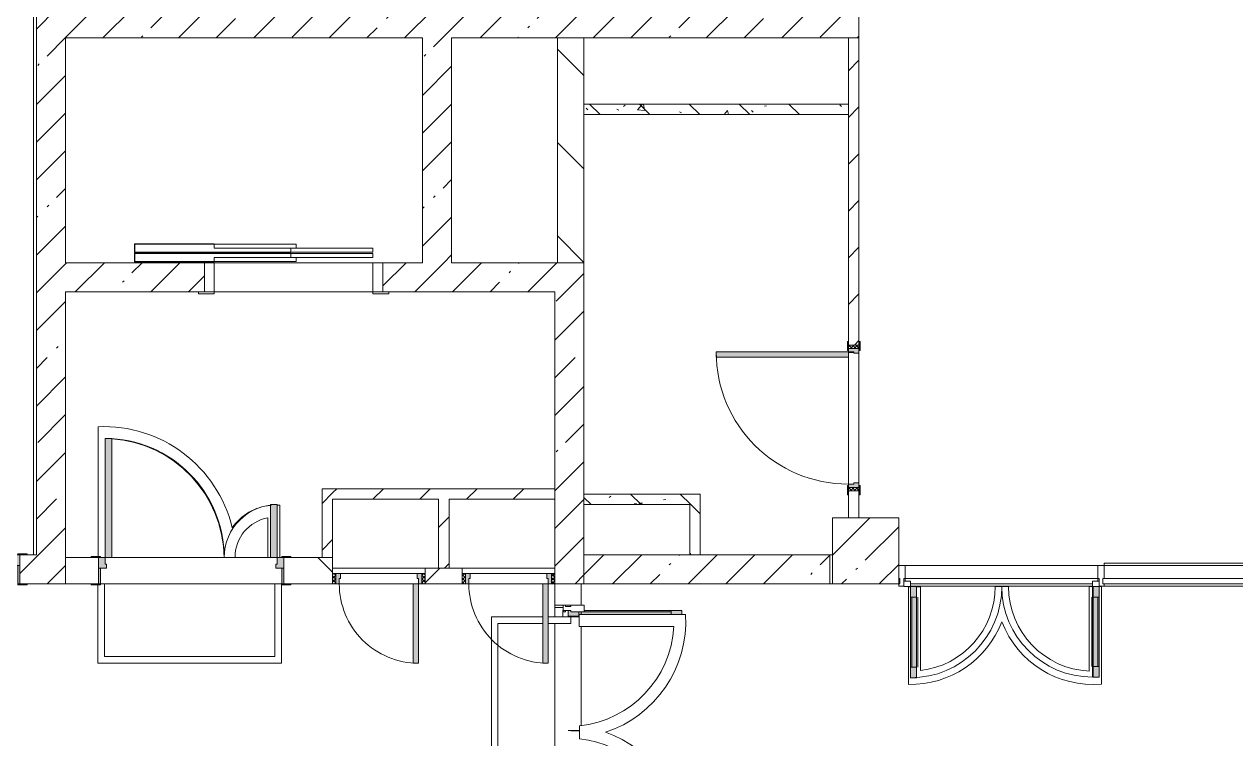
# Model space of a CAD drawing. Header units: millimetres. Extents: x 35147 to 231677, y -8553 to 29000.
# Drawn here: x 199155 to 208316, y 12229 to 17634 of the extents above; entities that cross this region are included whole.
import ezdxf

# ---------------------------------------------------------------- set-up
doc = ezdxf.new("R2010")
doc.units = ezdxf.units.MM
for name, color, linetype, lineweight, true_color in [('A-DETL-GENF-3', 7, 'Continuous', 5, 0xe2e2e2), ('A-DETL-GENF-4', 7, 'Continuous', 5, 0xaaaaaa), ('A-DOOR-2', 7, 'Continuous', 5, 0xaaaaaa), ('A-DOOR-3', 7, 'Continuous', 5, 0xe2e2e2), ('A-DOOR-FRAM-2', 7, 'Continuous', 5, 0xe2e2e2), ('A-DOOR-FRAM-3', 7, 'Continuous', 5, 0xaaaaaa), ('A-FLOR-1', 7, 'Continuous', 5, 0xaaaaaa), ('I-WALL-5', 7, 'Continuous', 5, 0x787878)]:
    doc.layers.add(name, color=color, linetype=linetype, lineweight=lineweight, true_color=true_color)
for name, color, linetype, lineweight in [('A-GLAZ-CURT-2', 7, 'Continuous', 5), ('A-GLAZ-CWMG-2', 7, 'Continuous', 5), ('A-WALL', 7, 'Continuous', 9), ('I-WALL-3', 7, 'Continuous', 5), ('S-COLS-1', 7, 'Continuous', 5)]:
    doc.layers.add(name, color=color, linetype=linetype, lineweight=lineweight)
pattern_1 = [(45, (104667.4, 0), (-285.1231, 285.1231), []), (45, (104952.5, 0), (-285.1231, 285.1231), [504.031, -100.806, 16.764, -84.042])]
pattern_2 = [(135, (104667.4, 0), (-353.5534, -353.5534), [])]
pattern_3 = [(45, (104667.4, 0), (-176.7767, 176.7767), [])]
pattern_4 = [(135, (104667.4, 0), (-377.1708, -377.1708), [533.4, -88.9, 17.78, -88.9]), (135, (104667.4, 376.94), (-377.1708, -377.1708), []), (50, (104667.4, 0), (637.6445, -55.7866), [66.675, -733.425]), (355, (104667.4, 0), (-123.3494, 668.6992), [53.34, -586.74]), (100.451, (104720.5, -4.65), (514.299, 612.908), [56.665, -623.315]), (46.184, (104667.4, 177.8), (948.7764, -147.1497), [100.012, -1100.137]), (96.636, (104746.45, 165.5), (830.909, 865.997), [84.998, -934.973]), (351.184, (104667.4, 177.8), (830.918, 865.988), [80.01, -880.11]), (21, (104756.3, 133.35), (530.6506, -357.9283), [66.675, -733.425]), (326, (104756.3, 133.35), (216.308, 644.6585), [53.34, -586.74]), (71.451, (104800.5, 103.5), (746.9596, 286.7243), [56.665, -623.315]), (37.5, (104667.39, 0), (10.81053, 295.9426), [16.764, -562.864, 16.764, -578.866, -588.962]), (37.5, (104667.39, 0), (10.81053, 295.9426), [-1175.258, 16.764, -572.198]), (7.5, (104667.4, 0), (233.8692, 350.6318), [16.764, -322.834, 16.764, -549.529, -224.472]), (7.5, (104667.4, 0), (233.8692, 350.6318), [-905.891, 16.764, -207.708]), (327.5, (104469.14, 0), (474.5678, -20.0513), [16.764, -205.486, 16.764, -676.656, -920.115]), (327.5, (104469.14, 0), (474.5678, -20.0513), [-915.67, 16.764, -903.351]), (317.5, (104380.24, 0), (518.4522, 88.9934), [16.764, -272.161, 16.764, -443.738, -653.415]), (317.5, (104380.24, 0), (518.4522, 88.9934), [-749.427, 16.764, -636.651])]

# ---------------------------------------------------------------- blocks, each defined once
blk = doc.blocks.new('110_Дверь_СКБ_1Ст_Внутренняя1 - Д-3б_п_ 1100x2100h_много всего 2-32816779-2_9_2_птичка')
at = {"layer": 'A-DOOR-2'}
h = blk.add_hatch(dxfattribs=at)
h.set_pattern_fill('FP_38', color=256, style=0, pattern_type=2)
h.set_pattern_definition([(135, (1751.41, 104.685), (-14.14214, -14.14214), []), (225, (1751.41, 104.685), (14.14214, -14.14214), [])])
h.paths.add_polyline_path([(537.5, -40), (562.5, -40), (562.5, 40), (537.5, 40)])
at = {"layer": 'A-DOOR-3'}
h = blk.add_hatch(color=256, dxfattribs=at)
h.paths.add_polyline_path([(-512.5, 40), (-512.5, -40), (-477.5, -40), (-477.5, 0), (-487.5, 0), (-487.5, 40)])
h.paths.add_polyline_path([(502.5, 0), (502.5, -40), (537.5, -40), (537.5, 40), (512.5, 40), (512.5, 0)])
at = {"layer": 'A-DOOR-FRAM-2'}
for points in [[(472.5, 40), (512.5, 40), (512.5, 1040), (472.5, 1040)], [(-567.5, 40), (-497.5, 40), (-497.5, 48), (-567.5, 48)], [(522.5, 40), (592.5, 40), (592.5, 48), (522.5, 48)], [(-567.5, -48), (-497.5, -48), (-497.5, -40), (-567.5, -40)], [(522.5, -48), (592.5, -48), (592.5, -40), (522.5, -40)]]:
    blk.add_hatch(color=256, dxfattribs=at).paths.add_polyline_path(points)
at = {"layer": 'A-DOOR-FRAM-3'}
h = blk.add_hatch(dxfattribs=at)
h.set_pattern_fill('FP_39', color=256, style=0, pattern_type=2)
h.set_pattern_definition([(45, (-371.384, 104.685), (-14.1421, 14.1421), []), (135, (-371.384, 104.685), (-14.1421, -14.1421), [])])
h.paths.add_polyline_path([(-537.5, -40), (-512.5, -40), (-512.5, 40), (-537.5, 40)])
at = {"layer": 'A-DOOR-2'}
for p, q in [((512.5, 1040), (472.5, 1040)), ((472.5, 1040), (472.5, 40)), ((512.5, 40), (512.5, 1040)), ((472.5, 40), (512.5, 40))]:
    blk.add_line(p, q, dxfattribs=at)
blk.add_arc((512.5, 40), 1000, 90, 180, dxfattribs=at)
at = {"layer": 'A-DOOR-FRAM-3'}
for p, q in [((-497.5, 48), (-567.5, 48)), ((-567.5, 48), (-567.5, 40)), ((-567.5, 40), (-497.5, 40)), ((-512.5, 40), (-537.5, 40)), ((-537.5, 40), (-537.5, -40)), ((-487.5, 40), (-512.5, 40)), ((-512.5, 40), (-512.5, -40)), ((-512.5, -40), (-512.5, 40)), ((-497.5, 40), (-512.5, 40)), ((-512.5, 40), (-512.5, 39)), ((-512.5, 39), (-497.5, 39)), ((-497.5, 40), (-497.5, 48)), ((-497.5, 39), (-497.5, 40)), ((-487.5, 0), (-487.5, 40)), ((-477.5, 0), (-487.5, 0)), ((-477.5, -40), (-477.5, 0)), ((512.5, 0), (502.5, 0)), ((502.5, 0), (502.5, -40)), ((512.5, 40), (512.5, 0)), ((537.5, 40), (512.5, 40)), ((592.5, 48), (522.5, 48)), ((522.5, 48), (522.5, 40)), ((537.5, 40), (522.5, 40)), ((522.5, 40), (522.5, 39)), ((522.5, 40), (592.5, 40)), ((522.5, 39), (537.5, 39)), ((537.5, -40), (537.5, 40)), ((562.5, 40), (537.5, 40)), ((537.5, 40), (537.5, -40)), ((537.5, 39), (537.5, 40)), ((562.5, -40), (562.5, 40)), ((592.5, 40), (592.5, 48)), ((-497.5, -40), (-567.5, -40)), ((-567.5, -40), (-567.5, -48)), ((-567.5, -48), (-497.5, -48)), ((-537.5, -40), (-512.5, -40)), ((-497.5, -39), (-512.5, -39)), ((-512.5, -39), (-512.5, -40)), ((-512.5, -40), (-477.5, -40)), ((-512.5, -40), (-497.5, -40)), ((-497.5, -40), (-497.5, -39)), ((-497.5, -48), (-497.5, -40)), ((502.5, -40), (537.5, -40)), ((537.5, -39), (522.5, -39)), ((522.5, -39), (522.5, -40)), ((522.5, -40), (537.5, -40)), ((592.5, -40), (522.5, -40)), ((522.5, -40), (522.5, -48)), ((522.5, -48), (592.5, -48)), ((537.5, -40), (537.5, -39)), ((537.5, -40), (562.5, -40)), ((592.5, -48), (592.5, -40))]:
    blk.add_line(p, q, dxfattribs=at)
blk = doc.blocks.new('110_Дверь_СКБ_2Ст - Д-1_л_Лестничная клетка EIS60 2-32142534-2_9_2_птичка')
at = {"layer": 'A-DOOR-3'}
for points in [[(662.5, 110), (662.5, 1010), (612.5, 1010), (612.5, 110)], [(-587.5, 510), (-637.5, 510), (-637.5, 110), (-587.5, 110), (-587.5, 433.2)], [(712.5, 30), (697.5, 30), (697.5, -110), (712.5, -110), (712.5, -30.6)]]:
    blk.add_hatch(color=256, dxfattribs=at).paths.add_polyline_path(points)
h = blk.add_hatch(color=256, dxfattribs=at)
h.paths.add_polyline_path([(712.5, 110), (662.5, 110), (662.5, 60), (652.5, 60), (652.5, 30), (712.5, 30)])
h.paths.add_polyline_path([(-627.5, 30), (-627.5, 60), (-637.5, 60), (-637.5, 110), (-687.5, 110), (-687.5, 30)])
at = {"layer": 'A-DOOR-FRAM-2'}
for points in [[(-672.5, 110), (-672.5, 118), (-742.5, 118), (-742.5, 110)], [(767.5, 110), (767.5, 118), (697.5, 118), (697.5, 110)], [(-672.5, 30), (-687.5, 30), (-687.5, -110), (-672.5, -110), (-672.5, -30.6)], [(-672.5, -110), (-742.5, -110), (-742.5, -118), (-672.5, -118)], [(767.5, -118), (767.5, -110), (697.5, -110), (697.5, -118)]]:
    blk.add_hatch(color=256, dxfattribs=at).paths.add_polyline_path(points)
at = {"layer": 'A-DOOR-2'}
for p, q in [((662.5, 1010), (612.5, 1010)), ((612.5, 1010), (612.5, 110)), ((662.5, 110), (662.5, 1010)), ((-637.5, 510), (-637.5, 110)), ((-587.5, 510), (-637.5, 510)), ((-587.5, 110), (-587.5, 510)), ((-637.5, 110), (-587.5, 110)), ((612.5, 110), (662.5, 110))]:
    blk.add_line(p, q, dxfattribs=at)
for centre, radius, start, end in [((662.5, 110), 900, 90, 180), ((-637.5, 110), 400, 360, 90)]:
    blk.add_arc(centre, radius, start, end, dxfattribs=at)
at = {"layer": 'A-DOOR-FRAM-3'}
for p, q in [((-672.5, 118), (-742.5, 118)), ((-742.5, 118), (-742.5, 110)), ((-742.5, 110), (-672.5, 110)), ((-637.5, 110), (-687.5, 110)), ((-687.5, 110), (-687.5, 30)), ((-672.5, 110), (-672.5, 118)), ((-637.5, 60), (-637.5, 110)), ((662.5, 110), (662.5, 60)), ((712.5, 110), (662.5, 110)), ((767.5, 118), (697.5, 118)), ((697.5, 118), (697.5, 110)), ((697.5, 110), (767.5, 110)), ((712.5, 30), (712.5, 110)), ((767.5, 110), (767.5, 118)), ((-687.5, 30), (-627.5, 30)), ((-672.5, 30), (-687.5, 30)), ((-687.5, 30), (-687.5, -110)), ((-672.5, -110), (-672.5, 30)), ((-627.5, 60), (-637.5, 60)), ((-627.5, 30), (-627.5, 60)), ((662.5, 60), (652.5, 60)), ((652.5, 60), (652.5, 30)), ((652.5, 30), (712.5, 30)), ((712.5, 30), (697.5, 30)), ((697.5, 30), (697.5, -110)), ((712.5, -110), (712.5, 30)), ((-672.5, -110), (-742.5, -110)), ((-742.5, -110), (-742.5, -118)), ((-742.5, -118), (-672.5, -118)), ((-687.5, -110), (-672.5, -110)), ((-672.5, -118), (-672.5, -110)), ((697.5, -110), (712.5, -110)), ((767.5, -110), (697.5, -110)), ((697.5, -110), (697.5, -118)), ((697.5, -118), (767.5, -118)), ((767.5, -118), (767.5, -110))]:
    blk.add_line(p, q, dxfattribs=at)
blk = doc.blocks.new('110_Дверь_СКБ_2Ст - Д-3а 1450x2100h_Лестничная клетка из коридора-32352288-2_9_2_птичка')
at = {"layer": 'A-DOOR-3'}
for points in [[(-587.5, 100), (-587.5, 1000), (-637.5, 1000), (-637.5, 100)], [(662.5, 100), (662.5, 500), (612.5, 500), (612.5, 100)], [(712.5, -100), (712.5, 20), (697.5, 20), (697.5, -100)]]:
    blk.add_hatch(color=256, dxfattribs=at).paths.add_polyline_path(points)
h = blk.add_hatch(color=256, dxfattribs=at)
h.paths.add_polyline_path([(-627.5, 20), (-627.5, 50), (-637.5, 50), (-637.5, 100), (-687.5, 100), (-687.5, 20)])
h.paths.add_polyline_path([(712.5, 20), (712.5, 100), (662.5, 100), (662.5, 50), (652.5, 50), (652.5, 20)])
at = {"layer": 'A-DOOR-FRAM-2'}
for points in [[(-672.5, 100), (-672.5, 108), (-742.5, 108), (-742.5, 100)], [(767.5, 100), (767.5, 108), (697.5, 108), (697.5, 100)], [(-672.5, -100), (-672.5, 20), (-687.5, 20), (-687.5, -100)], [(-672.5, -108), (-672.5, -100), (-742.5, -100), (-742.5, -108)], [(767.5, -108), (767.5, -100), (697.5, -100), (697.5, -108)]]:
    blk.add_hatch(color=256, dxfattribs=at).paths.add_polyline_path(points)
at = {"layer": 'A-DOOR-2'}
for p, q in [((-637.5, 1000), (-637.5, 100)), ((-587.5, 1000), (-637.5, 1000)), ((-587.5, 100), (-587.5, 1000)), ((662.5, 500), (612.5, 500)), ((612.5, 500), (612.5, 100)), ((662.5, 100), (662.5, 500)), ((-637.5, 100), (-587.5, 100)), ((612.5, 100), (662.5, 100))]:
    blk.add_line(p, q, dxfattribs=at)
for centre, radius, start, end in [((-637.5, 100), 900, 0, 90), ((662.5, 100), 400, 90, 180)]:
    blk.add_arc(centre, radius, start, end, dxfattribs=at)
at = {"layer": 'A-DOOR-FRAM-3'}
for p, q in [((-672.5, 108), (-742.5, 108)), ((-742.5, 108), (-742.5, 100)), ((-742.5, 100), (-672.5, 100)), ((-637.5, 100), (-687.5, 100)), ((-687.5, 100), (-687.5, 20)), ((-672.5, 100), (-672.5, 108)), ((-637.5, 50), (-637.5, 100)), ((662.5, 100), (662.5, 50)), ((712.5, 100), (662.5, 100)), ((767.5, 108), (697.5, 108)), ((697.5, 108), (697.5, 100)), ((697.5, 100), (767.5, 100)), ((712.5, 20), (712.5, 100)), ((767.5, 100), (767.5, 108)), ((-687.5, 20), (-627.5, 20)), ((-672.5, 20), (-687.5, 20)), ((-687.5, 20), (-687.5, -100)), ((-672.5, -100), (-672.5, 20)), ((-627.5, 50), (-637.5, 50)), ((-627.5, 20), (-627.5, 50)), ((662.5, 50), (652.5, 50)), ((652.5, 50), (652.5, 20)), ((652.5, 20), (712.5, 20)), ((712.5, 20), (697.5, 20)), ((697.5, 20), (697.5, -100)), ((712.5, -100), (712.5, 20)), ((-672.5, -100), (-742.5, -100)), ((-742.5, -100), (-742.5, -108)), ((-742.5, -108), (-672.5, -108)), ((-687.5, -100), (-672.5, -100)), ((-672.5, -108), (-672.5, -100)), ((697.5, -100), (712.5, -100)), ((767.5, -100), (697.5, -100)), ((697.5, -100), (697.5, -108)), ((697.5, -108), (767.5, -108)), ((767.5, -108), (767.5, -100))]:
    blk.add_line(p, q, dxfattribs=at)
blk = doc.blocks.new('110_Дверь_СКБ_1Ст - д-18 700x2100h_Технический шкаф ЭОМ и СС-23698042-2_9_2_птичка')
at = {"layer": 'A-DOOR-2'}
h = blk.add_hatch(dxfattribs=at)
h.set_pattern_fill('FP_147', color=256, style=0, pattern_type=2)
h.set_pattern_definition([(135, (1951.41, 124.685), (-14.14214, -14.14214), []), (225, (1951.41, 124.685), (14.14214, -14.14214), [])])
h.paths.add_polyline_path([(362.5, 60), (337.5, 60), (337.5, -20), (362.5, -20)])
at = {"layer": 'A-DOOR-3'}
h = blk.add_hatch(color=256, dxfattribs=at)
h.paths.add_polyline_path([(312.5, 60), (312.5, 20), (302.5, 20), (302.5, -20), (337.5, -20), (337.5, 60)])
h.paths.add_polyline_path([(-287.5, 60), (-312.5, 60), (-312.5, -20), (-277.5, -20), (-277.5, 20), (-287.5, 20)])
at = {"layer": 'A-DOOR-FRAM-2'}
blk.add_hatch(color=256, dxfattribs=at).paths.add_polyline_path([(-247.5, 660), (-287.5, 660), (-287.5, 60), (-247.5, 60), (-247.5, 503.6)])
at = {"layer": 'A-DOOR-FRAM-3'}
h = blk.add_hatch(dxfattribs=at)
h.set_pattern_fill('FP_148', color=256, style=0, pattern_type=2)
h.set_pattern_definition([(45, (-171.384, 124.685), (-14.1421, 14.1421), []), (135, (-171.384, 124.685), (-14.1421, -14.1421), [])])
h.paths.add_polyline_path([(-312.5, 60), (-337.5, 60), (-337.5, -20), (-312.5, -20)])
at = {"layer": 'A-DOOR-2'}
for p, q in [((-287.5, 660), (-287.5, 60)), ((-247.5, 660), (-287.5, 660)), ((-247.5, 60), (-247.5, 660)), ((-287.5, 60), (-247.5, 60))]:
    blk.add_line(p, q, dxfattribs=at)
blk.add_arc((-287.5, 60), 600, 360, 90, dxfattribs=at)
at = {"layer": 'A-DOOR-FRAM-3'}
for p, q in [((-312.5, 60), (-337.5, 60)), ((-337.5, 60), (-337.5, -20)), ((-287.5, 60), (-312.5, 60)), ((-312.5, 60), (-312.5, -20)), ((-312.5, -20), (-312.5, 60)), ((-287.5, 20), (-287.5, 60)), ((-277.5, 20), (-287.5, 20)), ((-277.5, -20), (-277.5, 20)), ((-247.5, 60), (312.5, 60)), ((312.5, 20), (302.5, 20)), ((302.5, 20), (302.5, -20)), ((312.5, 60), (312.5, 20)), ((337.5, 60), (312.5, 60)), ((337.5, -20), (337.5, 60)), ((362.5, 60), (337.5, 60)), ((337.5, 60), (337.5, -20)), ((362.5, -20), (362.5, 60)), ((-337.5, -20), (-312.5, -20)), ((-312.5, -20), (-277.5, -20)), ((302.5, -20), (-277.5, -20)), ((302.5, -20), (337.5, -20)), ((337.5, -20), (362.5, -20))]:
    blk.add_line(p, q, dxfattribs=at)
blk = doc.blocks.new('BSC_Колонна _Прямоугольная - 500х500-17857564-2_9_2_птичка')
at = {"layer": 'S-COLS-1'}
h = blk.add_hatch(dxfattribs=at)
h.set_pattern_fill('FP_178', color=256, style=0, pattern_type=2)
h.set_pattern_definition([(45, (-100850, -13650), (-285.1231, 285.1231), []), (45, (-100564.88, -13650), (-285.1231, 285.1231), [504.031, -100.806, 16.764, -84.042])])
h.paths.add_polyline_path([(-250, -250), (250, -250), (250, 250), (-250, 250), (-250, -115.2)])
for p, q in [((250, 250), (-250, 250)), ((-250, 250), (-250, -250)), ((250, -250), (250, 250)), ((-250, -250), (250, -250))]:
    blk.add_line(p, q, dxfattribs=at)
blk = doc.blocks.new('DOR_Дверь лифта - 1350х2050h-19118285-2_9_2_птичка')
at = {"layer": 'A-DOOR-2'}
for p, q in [((-600, 125), (-720, 125)), ((-720, 125), (-720, 110)), ((-720, 110), (-600, 110)), ((-675, 110), (-675, -110)), ((-600, 110), (-675, 110)), ((-600, 110), (-600, 125)), ((600, 110), (-600, 110)), ((-600, 110), (-600, -110)), ((720, 125), (600, 125)), ((600, 125), (600, 110)), ((600, -110), (600, 110)), ((675, 110), (600, 110)), ((600, 110), (720, 110)), ((675, -110), (675, 110)), ((720, 110), (720, 125)), ((-675, -110), (-600, -110)), ((-600, -110), (600, -110)), ((-600, -150), (-600, -180)), ((20, -150), (-600, -150)), ((-600, -180), (20, -180)), ((-20, -120), (-20, -150)), ((600, -120), (-20, -120)), ((-20, -150), (600, -150)), ((20, -180), (20, -150)), ((600, -110), (675, -110)), ((600, -150), (600, -120)), ((-600, -190), (-600, -220)), ((20, -190), (-600, -190)), ((-600, -220), (20, -220)), ((-20, -220), (-20, -250)), ((600, -220), (-20, -220)), ((-20, -250), (600, -250)), ((20, -220), (20, -190)), ((600, -250), (600, -220))]:
    blk.add_line(p, q, dxfattribs=at)
at = {"layer": 'A-DOOR-FRAM-3'}
for p, q in [((1200, -180), (20, -180)), ((20, -180), (20, -183)), ((20, -183), (1203, -183)), ((600, -117), (600, -120)), ((1203, -117), (600, -117)), ((600, -120), (1200, -120)), ((1200, -120), (1200, -180)), ((1203, -183), (1203, -117)), ((1203, -187), (20, -187)), ((20, -187), (20, -190)), ((20, -190), (1200, -190)), ((600, -250), (600, -253)), ((1200, -250), (600, -250)), ((600, -253), (1203, -253)), ((1200, -190), (1200, -250)), ((1203, -253), (1203, -187))]:
    blk.add_line(p, q, dxfattribs=at)
blk = doc.blocks.new('Дверь_Витражная_остекление_ - ВВ-7 остекление-32349468-2_9_2_птичка')
at = {"layer": 'A-DETL-GENF-3'}
for points in [[(-860, -106.8), (-860, -880), (-837.2, -880), (-837.2, -106.8), (-815, -106.8), (-815, -20), (-860, -20)], [(865, -103.8), (877.8, -103.8), (877.8, -880), (910, -880), (910, -140), (900, -140), (900, -40), (910, -40), (910, -20), (865, -20)]]:
    blk.add_hatch(color=256, dxfattribs=at).paths.add_polyline_path(points)
at = {"layer": 'A-DETL-GENF-4'}
for p, q in [((-815, -20), (-860, -20)), ((-860, -880), (-860, -20)), ((-815, -20), (-860, -20)), ((-860, -20), (-860, -880)), ((-815, -106.8), (-815, -20)), ((-815, -106.8), (-815, -20)), ((865, -103.8), (865, -20)), ((865, -20), (865, -103.8)), ((-860, -100), (-815, -100)), ((-850, -800), (-850, -100)), ((-806, -106.8), (-806, -100)), ((900, -100), (865, -100)), ((900, -800), (900, -140)), ((910, -880), (910, -140)), ((910, -880), (910, -140)), ((-860, -800), (-837.2, -800)), ((910, -800), (877.8, -800)), ((-860, -880), (-837.2, -880)), ((-860, -880), (-837.2, -880)), ((910, -880), (877.8, -880)), ((877.8, -880), (910, -880))]:
    blk.add_line(p, q, dxfattribs=at)
at = {"layer": 'A-DOOR-2'}
for p, q in [((-910, 20), (-860, 20)), ((-910, -20), (-910, 20)), ((-860, 20), (-860, -20)), ((860, 20), (910, 20)), ((860, -20), (860, 20)), ((910, 20), (910, -20)), ((-860, -20), (-910, -20)), ((-860, -880), (-860, -20)), ((910, -20), (860, -20)), ((860, -103.8), (860, -39))]:
    blk.add_line(p, q, dxfattribs=at)
for centre, start, end in [((-860, -20), 354.22155, 0), ((860, -20), 180, 185.77845), ((-860, -20), 270, 271.54729)]:
    blk.add_arc(centre, 860, start, end, dxfattribs=at)
blk = doc.blocks.new('Прямоугольный импост - Импост структурный с накладкой - 160мм Темный-32348142-2_9_2_птичка')
at = {"layer": 'A-GLAZ-CWMG-2'}
for p, q in [((0, 17), (-50, 17)), ((-50, 17), (-50, 0)), ((-50, 0), (-40, 0)), ((-40, 0), (-40, -40)), ((-10, -40), (-10, 0)), ((-10, 0), (0, 0)), ((0, 0), (0, 17)), ((-40, -40), (-50, -40)), ((-50, -40), (-50, -140)), ((0, -40), (-10, -40)), ((0, -140), (0, -40)), ((-50, -140), (0, -140))]:
    blk.add_line(p, q, dxfattribs=at)
blk = doc.blocks.new('Дверь_Витражная_остекление_ - ВВ-22-32429667-2_9_2_птичка')
at = {"layer": 'A-DETL-GENF-3'}
for points in [[(-642.5, -710), (-642.5, -20), (-687.5, -20), (-687.5, -710)], [(737.5, -705), (737.5, -20), (692.5, -20), (692.5, -705)]]:
    blk.add_hatch(color=256, dxfattribs=at).paths.add_polyline_path(points)
at = {"layer": 'A-DETL-GENF-4'}
for p, q in [((-642.5, -20), (-687.5, -20)), ((-687.5, -710), (-687.5, -20)), ((-642.5, -20), (-687.5, -20)), ((-687.5, -20), (-687.5, -710)), ((-642.5, -710), (-642.5, -20)), ((-642.5, -710), (-642.5, -20)), ((692.5, -705), (692.5, -20)), ((692.5, -20), (692.5, -705)), ((737.5, -705), (737.5, -20)), ((737.5, -705), (737.5, -20)), ((-687.5, -100), (-642.5, -100)), ((-677.5, -630), (-677.5, -100)), ((-633.5, -630), (-633.5, -100)), ((683.5, -625), (683.5, -100)), ((737.5, -100), (692.5, -100)), ((727.5, -625), (727.5, -100)), ((-687.5, -630), (-642.5, -630)), ((737.5, -625), (692.5, -625)), ((-687.5, -710), (-642.5, -710)), ((-687.5, -710), (-642.5, -710)), ((737.5, -705), (692.5, -705)), ((692.5, -705), (737.5, -705))]:
    blk.add_line(p, q, dxfattribs=at)
at = {"layer": 'A-DOOR-2'}
for p, q in [((-737.5, 20), (-687.5, 20)), ((-737.5, -20), (-737.5, 20)), ((-687.5, 20), (-687.5, -20)), ((687.5, 20), (737.5, 20)), ((687.5, -20), (687.5, 20)), ((737.5, 20), (737.5, -20)), ((-687.5, -20), (-737.5, -20)), ((-687.5, -710), (-687.5, -20)), ((687.5, -705), (687.5, -20)), ((737.5, -20), (687.5, -20))]:
    blk.add_line(p, q, dxfattribs=at)
for centre, radius, start, end in [((-687.5, -20), 690, 270, 0), ((687.5, -20), 685, 180, 270)]:
    blk.add_arc(centre, radius, start, end, dxfattribs=at)
blk = doc.blocks.new('Прямоугольный импост - Импост структурный с накладкой - 160мм Темный-V403-2_9_2_птичка')
at = {"layer": 'A-GLAZ-CWMG-2'}
for p, q in [((0, 17), (-40, 17)), ((-10, -40), (-10, 0)), ((-10, 0), (0, 0)), ((0, 0), (0, 17)), ((-40, -40), (-50, -40)), ((-50, -40), (-50, -140)), ((-40, -20), (-40, -40)), ((0, -40), (-10, -40)), ((-50, -140), (0, -140))]:
    blk.add_line(p, q, dxfattribs=at)
blk = doc.blocks.new('Прямоугольный импост - Импост структурный с накладкой - 160мм Темный-32427025-2_9_2_птичка')
at = {"layer": 'A-GLAZ-CWMG-2'}
for p, q in [((102605, 13540), (101150, 13540)), ((101150, 13420), (101150, 13440)), ((102605, 13440), (101150, 13440)), ((102565, 13400), (101190, 13400)), ((102565, 13383), (101190, 13383)), ((102605, 13440), (102605, 13420))]:
    blk.add_line(p, q, dxfattribs=at)
blk = doc.blocks.new('Системная панель - Стекло - 40мм-32427252-2_9_2_птичка')
at = {"layer": 'A-GLAZ-CURT-2'}
for p, q in [((720, 40), (-720, 40)), ((-720, 40), (-720, 0)), ((-720, 0), (720, 0)), ((720, 0), (720, 40))]:
    blk.add_line(p, q, dxfattribs=at)
blk = doc.blocks.new('Прямоугольный импост - Импост структурный с накладкой - 160мм Темный-32427244-2_9_2_птичка')
at = {"layer": 'A-GLAZ-CWMG-2'}
for p, q in [((-15, 17), (25, 17)), ((25, 0), (15, 0)), ((15, 0), (15, -40)), ((25, 17), (25, 0)), ((-25, -140), (-25, -40)), ((-25, -40), (-15, -40)), ((-15, -40), (-15, -20)), ((15, -40), (25, -40)), ((25, -40), (25, -140)), ((25, -140), (-25, -140))]:
    blk.add_line(p, q, dxfattribs=at)
blk = doc.blocks.new('Прямоугольный импост - Импост структурный с накладкой - 160мм Темный-32427250-2_9_2_птичка')
at = {"layer": 'A-GLAZ-CWMG-2'}
for p, q in [((104075, 13540), (102655, 13540)), ((104075, 13383), (102655, 13383))]:
    blk.add_line(p, q, dxfattribs=at)

msp = doc.modelspace()

# ---------------------------------------------------------------- hatches: boundary and pattern name
at = {"layer": 'I-WALL-3'}
h = msp.add_hatch(dxfattribs=at)
h.set_pattern_fill('FP_92', color=256, style=0, pattern_type=2)
h.set_pattern_definition(pattern_1)
h.paths.add_polyline_path([(203187.4, 17530), (205467.4, 17530), (205467.4, 17750), (199247.4, 17750), (199247.4, 17530), (202387.4, 17530)])
h = msp.add_hatch(dxfattribs=at)
h.set_pattern_fill('FP_92', color=256, style=0, pattern_type=2)
h.set_pattern_definition(pattern_1)
h.paths.add_polyline_path([(199467.4, 13620), (199467.4, 17530), (199247.4, 17530), (199247.4, 13620)])
h = msp.add_hatch(dxfattribs=at)
h.set_pattern_fill('FP_92', color=256, style=0, pattern_type=2)
h.set_pattern_definition(pattern_1)
h.paths.add_polyline_path([(202387.4, 15830), (202387.4, 17530), (202167.4, 17530), (202167.4, 15830)])
h = msp.add_hatch(dxfattribs=at)
h.set_pattern_fill('FP_95', color=256, style=0, pattern_type=2)
h.set_pattern_definition(pattern_2)
h.paths.add_polyline_path([(203387.4, 15830), (203387.4, 17530), (203187.4, 17530), (203187.4, 15830)])
h = msp.add_hatch(dxfattribs=at)
h.set_pattern_fill('FP_96', color=256, style=0, pattern_type=2)
h.set_pattern_definition(pattern_3)
h.paths.add_polyline_path([(205414.5, 13900), (205467.4, 13900), (205467.4, 14105), (205387.4, 14105), (205387.4, 13900)])
h.paths.add_polyline_path([(205467.4, 15205), (205467.4, 17530), (205387.4, 17530), (205387.4, 15205)])
h = msp.add_hatch(dxfattribs=at)
h.set_pattern_fill('FP_92', color=256, style=0, pattern_type=2)
h.set_pattern_definition(pattern_1)
h.paths.add_polyline_path([(199467.4, 15610), (200517.4, 15610), (200517.4, 15830), (199467.4, 15830)])
h.paths.add_polyline_path([(203167.4, 15610), (203387.4, 15610), (203387.4, 15830), (201867.4, 15830), (201867.4, 15610)])
h = msp.add_hatch(dxfattribs=at)
h.set_pattern_fill('FP_92', color=256, style=0, pattern_type=2)
h.set_pattern_definition(pattern_1)
h.paths.add_polyline_path([(203167.4, 13400), (203387.4, 13400), (203387.4, 15610), (203167.4, 15610), (203167.4, 13480)])
h = msp.add_hatch(dxfattribs=at)
h.set_pattern_fill('FP_96', color=256, style=0, pattern_type=2)
h.set_pattern_definition(pattern_3)
h.paths.add_polyline_path([(201487.4, 13600), (201487.4, 14120), (201407.4, 14120), (201407.4, 13600)])
h = msp.add_hatch(dxfattribs=at)
h.set_pattern_fill('FP_96', color=256, style=0, pattern_type=2)
h.set_pattern_definition(pattern_3)
h.paths.add_polyline_path([(202367.4, 14040), (203167.4, 14040), (203167.4, 14120), (201487.4, 14120), (201487.4, 14040), (202287.4, 14040)])
h = msp.add_hatch(dxfattribs=at)
h.set_pattern_fill('FP_96', color=256, style=0, pattern_type=2)
h.set_pattern_definition(pattern_3)
h.paths.add_polyline_path([(202367.4, 13520), (202367.4, 14040), (202287.4, 14040), (202287.4, 13520)])
h = msp.add_hatch(dxfattribs=at)
h.set_pattern_fill('FP_92', color=256, style=0, pattern_type=2)
h.set_pattern_definition(pattern_1)
h.paths.add_polyline_path([(199177.4, 13400), (199467.4, 13400), (199467.4, 13620), (199122.4, 13620), (199122.4, 13400)])
h.paths.add_polyline_path([(197697.4, 13400), (197722.4, 13400), (197722.4, 13620), (197697.4, 13620), (197697.4, 13534.8)])
h = msp.add_hatch(dxfattribs=at)
h.set_pattern_fill('FP_95', color=256, style=0, pattern_type=2)
h.set_pattern_definition(pattern_2)
h.paths.add_polyline_path([(201117.4, 13400), (201487.4, 13400), (201487.4, 13600), (201117.4, 13600), (201117.4, 13520)])
h.paths.add_polyline_path([(199517.4, 13400), (199717.4, 13400), (199717.4, 13600), (199467.4, 13600), (199467.4, 13400)])
h = msp.add_hatch(dxfattribs=at)
h.set_pattern_fill('FP_92', color=256, style=0, pattern_type=2)
h.set_pattern_definition(pattern_1)
h.paths.add_polyline_path([(203696.3, 13400), (205247.4, 13400), (205247.4, 13620), (203387.4, 13620), (203387.4, 13400)])
h = msp.add_hatch(dxfattribs=at)
h.set_pattern_fill('FP_181', color=256, style=0, pattern_type=2)
h.set_pattern_definition([(45, (104667.4, 0), (-427.6843, 427.6843), []), (45, (104952.5, 0), (-427.6843, 427.6843), [])])
h.paths.add_polyline_path([(202467.4, 13400), (202467.4, 13520), (202187.4, 13520), (202187.4, 13400)])
at = {"layer": 'I-WALL-5'}
h = msp.add_hatch(dxfattribs=at)
h.set_pattern_fill('FP_101', color=256, style=0, pattern_type=2)
h.set_pattern_definition(pattern_4)
h.paths.add_polyline_path([(205387.4, 16950), (205387.4, 17030), (203387.4, 17030), (203387.4, 16950), (203696.3, 16950)])
h = msp.add_hatch(dxfattribs=at)
h.set_pattern_fill('FP_101', color=256, style=0, pattern_type=2)
h.set_pattern_definition(pattern_4)
h.paths.add_polyline_path([(204187.4, 14000), (204267.4, 14000), (204267.4, 14080), (203387.4, 14080), (203387.4, 14000), (203696.3, 14000)])
h = msp.add_hatch(dxfattribs=at)
h.set_pattern_fill('FP_101', color=256, style=0, pattern_type=2)
h.set_pattern_definition(pattern_4)
h.paths.add_polyline_path([(204267.4, 13620), (204267.4, 14000), (204187.4, 14000), (204187.4, 13620)])

# ---------------------------------------------------------------- linework, layer by layer
at = {"layer": 'A-FLOR-1'}
for p, q in [((199226.4, 13620), (199226.4, 17750)), ((205427.4, 15150), (205387.4, 15150)), ((199713.8, 14589.2), (199713.8, 13608)), ((201087.9, 13601.1), (201087.9, 13994.7)), ((200997.9, 13900.9), (200997.9, 13601.1)), ((199732.4, 13601.1), (199767.4, 13601.1)), ((200666.3, 13601.1), (200749.3, 13601.1)), ((200997.9, 13601.1), (201017.4, 13601.1)), ((201067.4, 13601.1), (201087.9, 13601.1)), ((205247.4, 13620), (205267.4, 13620)), ((207322.4, 13540), (207322.4, 13557)), ((207322.4, 13557), (210197.4, 13557)), ((199711.8, 13392), (199711.8, 12800)), ((199761.8, 13400), (199732.4, 13400)), ((199761.8, 12850), (199761.8, 13400)), ((201101.1, 13400), (201051.1, 13400)), ((201051.1, 13400), (201051.1, 12850)), ((201101.1, 12800), (201101.1, 13400)), ((205267.4, 13400), (205247.4, 13400)), ((205857.4, 13378.5), (205842.4, 13378.5)), ((205842.4, 13378.5), (205842.4, 12640.2)), ((205931.8, 13378.5), (205902.4, 13378.5)), ((205931.8, 12744.3), (205931.8, 13378.5)), ((206597.4, 13380), (206497.4, 13380)), ((207232.4, 13381.5), (207207.6, 13381.5)), ((207207.6, 13381.5), (207207.6, 12740.7)), ((207300, 13381.5), (207282.4, 13381.5)), ((207300, 12642.7), (207300, 13381.5)), ((203231.4, 13221.2), (203167.4, 13221.2)), ((202687.4, 13150), (202687.4, 11481.2)), ((203077.4, 13150), (202687.4, 13150)), ((203228.4, 13150), (203117.4, 13150)), ((203287.4, 13150), (203268.4, 13150)), ((203287.4, 13100), (203287.4, 13150)), ((204155.8, 13167.8), (203352.2, 13167.8)), ((203352.2, 13167.8), (203352.2, 13078)), ((202737.4, 11531.2), (202737.4, 13100)), ((202737.4, 13100), (203077.4, 13100)), ((203117.4, 13100), (203287.4, 13100)), ((203352.2, 13078), (204066.2, 13078)), ((201051.1, 12850), (199761.8, 12850)), ((199711.8, 12800), (201101.1, 12800)), ((203353.7, 12327), (203353.7, 12228.6))]:
    msp.add_line(p, q, dxfattribs=at)
for centre, radius, start, end in [((199756.3, 13590.1), 1000, 13.54971, 92.43764), ((199756.3, 13590.1), 910, 0.6926, 86.14974), ((201054.3, 13601.1), 395, 95.37122, 145.57769), ((201054.3, 13601.1), 395, 85.12655, 88.10651), ((201054.3, 13601.1), 305, 100.66451, 180), ((205857.4, 13380), 640, 276.67397, 0), ((207237.4, 13380), 640, 180, 267.33511), ((203272.2, 13117.8), 885, 288.26618, 3.23877), ((205857.4, 13380), 740, 268.84165, 338.81722), ((207237.4, 13380), 740, 201.18278, 274.85352), ((203272.2, 13117.8), 795, 275.8832, 357.13064), ((203272.2, 11452.8), 870, 0, 71.40745), ((203272.2, 11452.8), 780, 6.57701, 84.00325)]:
    msp.add_arc(centre, radius, start, end, dxfattribs=at)
at = {"layer": 'A-WALL'}
for p, q in [((203387.4, 17530), (203187.4, 17530)), ((205467.4, 17530), (205387.4, 17530)), ((203387.4, 17030), (203387.4, 16950)), ((205387.4, 16950), (205387.4, 17030)), ((203187.4, 15830), (203387.4, 15830)), ((203167.4, 14040), (203167.4, 14120)), ((203387.4, 14080), (203387.4, 14000)), ((201407.4, 13600), (201487.4, 13600)), ((204187.4, 13620), (204267.4, 13620)), ((202287.4, 13520), (202367.4, 13520))]:
    msp.add_line(p, q, dxfattribs=at)
at = {"layer": 'I-WALL-3'}
for p, q in [((205467.4, 15235), (205467.4, 20755)), ((199247.4, 17750), (199247.4, 13620)), ((199467.4, 15830), (199467.4, 17530)), ((199467.4, 17530), (202167.4, 17530)), ((202167.4, 17530), (202167.4, 15830)), ((202387.4, 17530), (203187.4, 17530)), ((202387.4, 15830), (202387.4, 17530)), ((203187.4, 17530), (203187.4, 15830)), ((203387.4, 17530), (205387.4, 17530)), ((203387.4, 17030), (203387.4, 17530)), ((205387.4, 17530), (205387.4, 17030)), ((205387.4, 17030), (203387.4, 17030)), ((203387.4, 16950), (205387.4, 16950)), ((203387.4, 14080), (203387.4, 16950)), ((205387.4, 16950), (205387.4, 15235)), ((200517.4, 15830), (199467.4, 15830)), ((200517.4, 15610), (200517.4, 15830)), ((202167.4, 15830), (201867.4, 15830)), ((201867.4, 15830), (201867.4, 15610)), ((203187.4, 15830), (202387.4, 15830)), ((199467.4, 15610), (200517.4, 15610)), ((199467.4, 15610), (199467.4, 13400)), ((201867.4, 15610), (203167.4, 15610)), ((203167.4, 15610), (203167.4, 14120)), ((205467.4, 15145), (205467.4, 14165)), ((205387.4, 14155), (205387.4, 15115)), ((201407.4, 14120), (201407.4, 13600)), ((203167.4, 14120), (201407.4, 14120)), ((201487.4, 13480), (201487.4, 14040)), ((201487.4, 14040), (202287.4, 14040)), ((202287.4, 14040), (202287.4, 13520)), ((202367.4, 14040), (203167.4, 14040)), ((202367.4, 13520), (202367.4, 14040)), ((203167.4, 14040), (203167.4, 13480)), ((204267.4, 14080), (203387.4, 14080)), ((204267.4, 13620), (204267.4, 14080)), ((205387.4, 14075), (205387.4, 13900)), ((205467.4, 13900), (205467.4, 14075)), ((203387.4, 14000), (204187.4, 14000)), ((203387.4, 13400), (203387.4, 14000)), ((204187.4, 14000), (204187.4, 13620)), ((199247.4, 13620), (199177.4, 13620)), ((199662.4, 13600), (199467.4, 13600)), ((199817.4, 13600), (201017.4, 13600)), ((201407.4, 13600), (201172.4, 13600)), ((204187.4, 13620), (203387.4, 13620)), ((205247.4, 13620), (204267.4, 13620)), ((205247.4, 13400), (205247.4, 13620)), ((201487.4, 13520), (202287.4, 13520)), ((202187.4, 13520), (202187.4, 13480)), ((202367.4, 13520), (203167.4, 13520)), ((202467.4, 13480), (202467.4, 13520)), ((199177.4, 13400), (199467.4, 13400)), ((199467.4, 13400), (199662.4, 13400)), ((201051.1, 13400), (199761.8, 13400)), ((201172.4, 13400), (201487.4, 13400)), ((202187.4, 13400), (202467.4, 13400)), ((203387.4, 13400), (203167.4, 13400)), ((203167.4, 13400), (203167.4, 13150)), ((203367.4, 13240), (203367.4, 13400)), ((203387.4, 13400), (205247.4, 13400)), ((203167.4, 13240), (203367.4, 13240)), ((203367.4, 13190), (203367.4, 13167.8)), ((203167.4, 11531.2), (203167.4, 13100)), ((203367.4, 13078), (203367.4, 12329.3))]:
    msp.add_line(p, q, dxfattribs=at)

# ---------------------------------------------------------------- block references
at = {"layer": 'A-DOOR-2'}
for name, p, rotation in [('DOR_Дверь лифта - 1350х2050h-19118285-2_9_2_птичка', (201192.4, 15720), 180), ('110_Дверь_СКБ_1Ст_Внутренняя1 - Д-3б_п_ 1100x2100h_много всего 2-32816779-2_9_2_птичка', (205427.4, 14642.5), 90), ('110_Дверь_СКБ_1Ст - д-18 700x2100h_Технический шкаф ЭОМ и СС-23698042-2_9_2_птичка', (201849.9, 13460), 180), ('110_Дверь_СКБ_1Ст - д-18 700x2100h_Технический шкаф ЭОМ и СС-23698042-2_9_2_птичка', (202829.9, 13460), 180), ('Дверь_Витражная_остекление_ - ВВ-7 остекление-32349468-2_9_2_птичка', (203248.4, 12290), 89.99999999999993)]:
    msp.add_blockref(name, p, dxfattribs=dict(at, rotation=rotation))
for name, p in [('110_Дверь_СКБ_2Ст - Д-1_л_Лестничная клетка EIS60 2-32142534-2_9_2_птичка', (198409.9, 13510)), ('110_Дверь_СКБ_2Ст - Д-3а 1450x2100h_Лестничная клетка из коридора-32352288-2_9_2_птичка', (200404.9, 13500)), ('Дверь_Витражная_остекление_ - ВВ-22-32429667-2_9_2_птичка', (206544.9, 13400))]:
    msp.add_blockref(name, p, dxfattribs=at)
at = {"layer": 'A-GLAZ-CURT-2'}
msp.add_blockref('Системная панель - Стекло - 40мм-32427252-2_9_2_птичка', (208032.4, 13400), dxfattribs=at)
at = {"layer": 'A-GLAZ-CWMG-2'}
for name, p, rotation in [('Прямоугольный импост - Импост структурный с накладкой - 160мм Темный-V403-2_9_2_птичка', (205767.4, 13400), 180), ('Прямоугольный импост - Импост структурный с накладкой - 160мм Темный-32348142-2_9_2_птичка', (203248.4, 13240), 89.99999999999993)]:
    msp.add_blockref(name, p, dxfattribs=dict(at, rotation=rotation))
for name in ['Прямоугольный импост - Импост структурный с накладкой - 160мм Темный-32427025-2_9_2_птичка', 'Прямоугольный импост - Импост структурный с накладкой - 160мм Темный-32427250-2_9_2_птичка']:
    msp.add_blockref(name, (104667.4, 0), dxfattribs=at)
at = {"layer": 'A-GLAZ-CWMG-2', "extrusion": (0, 0, -1), "rotation": 180}
msp.add_blockref('Прямоугольный импост - Импост структурный с накладкой - 160мм Темный-32427244-2_9_2_птичка', (-207297.4, 13400), dxfattribs=at)
at = {"layer": 'S-COLS-1'}
msp.add_blockref('BSC_Колонна _Прямоугольная - 500х500-17857564-2_9_2_птичка', (205517.4, 13650), dxfattribs=at)

doc.saveas('drawing.dxf')
